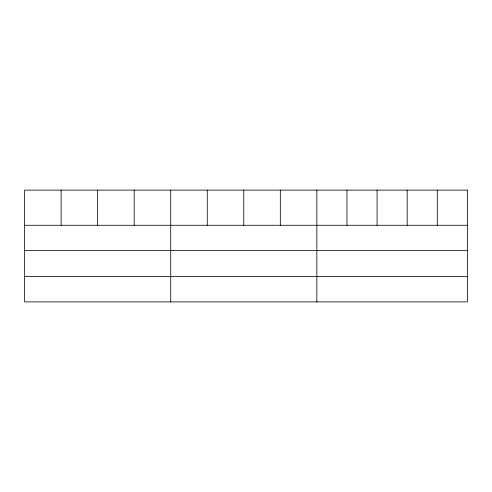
<?xml version="1.0" encoding="UTF-8"?>
<svg xmlns="http://www.w3.org/2000/svg" width="492" height="492" viewBox="0 0 492 492"><rect width="100%" height="100%" fill="white"/><g stroke="black" fill="none" stroke-linecap="round" stroke-linejoin="round"><path stroke-width="0.74" d="M24.6 225.268L467.4 225.268M24.6 250.557L467.4 250.557M24.6 276.609L467.4 276.609M437.29 190.109L437.29 225.268M407.179 190.109L407.179 225.268M377.069 190.109L377.069 225.268M346.958 190.109L346.958 225.268M316.848 190.109L316.848 301.891M280.317 190.109L280.317 225.268M243.786 190.109L243.786 225.268M207.255 190.109L207.255 225.268M170.724 190.109L170.724 301.891M134.193 190.109L134.193 225.268M97.662 190.109L97.662 225.268M61.131 190.109L61.131 225.268M467.4 190.109L24.6 190.109L24.6 301.891L467.4 301.891L467.4 190.109"/></g></svg>
